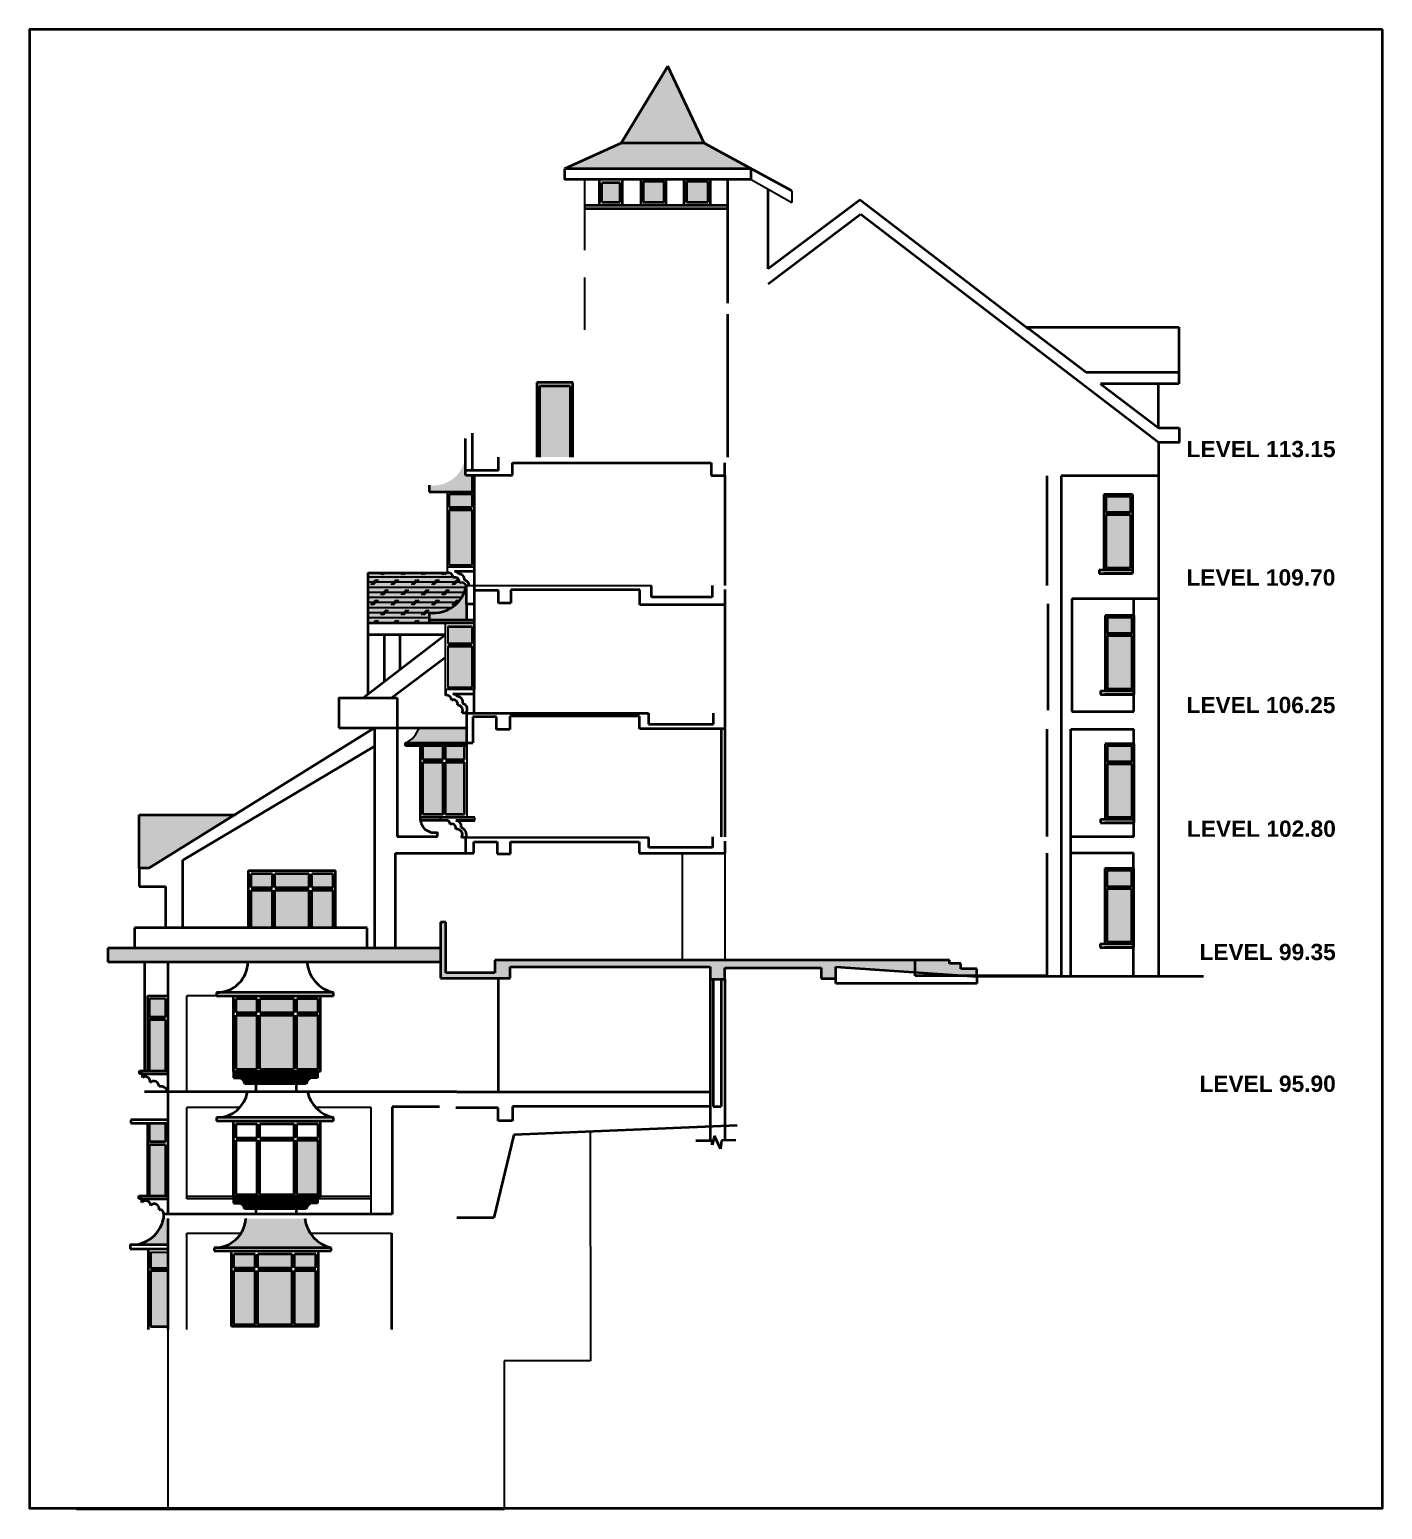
# Model space of a CAD drawing. Header units: inches. Extents: x 1352 to 5457, y 84 to 1168.
# Drawn here: x 1647.97 to 1681.26, y 251.83 to 288.24 of the extents above; entities that cross this region are included whole.
import ezdxf

# ---------------------------------------------------------------- set-up
doc = ezdxf.new("R2010")
doc.units = ezdxf.units.IN
doc.header["$MEASUREMENT"] = 0
doc.linetypes.add('DOT2', pattern=[0.125, 0, -0.125])
for name, color, linetype, lineweight in [('contour', 250, 'DOT2', 35), ('wall', 7, 'Continuous', 40), ('win', 250, 'Continuous', 30)]:
    doc.layers.add(name, color=color, linetype=linetype, lineweight=lineweight)
doc.styles.get("Standard").update_dxf_attribs({"font": 'arialbd.ttf', "height": 1.5})

msp = doc.modelspace()

# ---------------------------------------------------------------- hatches: boundary and pattern name
at = {"layer": 'contour'}
h = msp.add_hatch(color=256, dxfattribs=at)
h.set_gradient(color1=(171, 193, 62), color2=(196, 211, 120), one_color=1, tint=0.65, name='CURVED')
h.paths.add_polyline_path([(1663.68, 287.346), (1662.529, 285.446), (1664.575, 285.446)])
h = msp.add_hatch(color=256, dxfattribs=at)
h.set_gradient(color1=(171, 193, 62), color2=(196, 211, 120), one_color=1, tint=0.65, name='CURVED')
h.paths.add_polyline_path([(1661.138, 284.816), (1665.733, 284.816), (1664.575, 285.446), (1662.529, 285.446)])
at = {"layer": 'contour', "linetype": 'ByBlock'}
h = msp.add_hatch(color=256, dxfattribs=at)
h.set_gradient(color1=(0, 153, 204), color2=(240, 251, 255), one_color=1, tint=0.97, name='CYLINDER')
h.paths.add_polyline_path([(1662.057, 283.997), (1662.504, 283.997), (1662.504, 284.476), (1662.057, 284.476)])
h = msp.add_hatch(color=256, dxfattribs=at)
h.set_gradient(color1=(0, 153, 204), color2=(240, 251, 255), one_color=1, tint=0.97, name='CYLINDER')
h.paths.add_polyline_path([(1663.072, 283.997), (1663.588, 283.997), (1663.588, 284.505), (1663.072, 284.505)])
h = msp.add_hatch(color=256, dxfattribs=at)
h.set_gradient(color1=(0, 153, 204), color2=(240, 251, 255), one_color=1, tint=0.97, name='CYLINDER')
h.paths.add_polyline_path([(1664.137, 283.997), (1664.672, 283.997), (1664.672, 284.505), (1664.137, 284.505)])
h = msp.add_hatch(color=256, dxfattribs=at)
h.set_gradient(color1=(255, 159, 127), color2=(143, 36, 0), one_color=1, tint=0.28, name='CYLINDER')
h.paths.add_polyline_path([(1661.277, 279.472), (1660.517, 279.472), (1660.517, 277.725), (1660.458, 277.725), (1660.458, 279.543), (1660.473, 279.555), (1661.339, 279.555), (1661.339, 277.725), (1661.277, 277.725)])
h = msp.add_hatch(color=256, dxfattribs=at)
h.set_gradient(color1=(255, 159, 127), color2=(255, 201, 184), one_color=1, tint=0.86, name='CYLINDER')
h.paths.add_polyline_path([(1661.277, 277.725), (1660.517, 277.725), (1660.517, 279.472), (1661.277, 279.472)])
h = msp.add_hatch(color=256, dxfattribs=at)
h.set_gradient(color1=(127, 191, 255), one_color=1, tint=1, name='CYLINDER')
h.paths.add_polyline_path([(1674.459, 276.756), (1674.459, 276.356), (1675.065, 276.356), (1675.065, 276.756)])
h.paths.add_polyline_path([(1675.065, 276.306), (1674.459, 276.306), (1674.459, 274.998), (1675.065, 274.998)])
h.paths.add_polyline_path([(1675.093, 273.379), (1675.093, 273.779), (1674.487, 273.779), (1674.487, 273.379)])
h.paths.add_polyline_path([(1674.487, 272.021), (1675.093, 272.021), (1675.093, 273.329), (1674.487, 273.329)])
h.paths.add_polyline_path([(1674.487, 270.621), (1674.487, 270.221), (1675.093, 270.221), (1675.093, 270.621)])
h.paths.add_polyline_path([(1676.659, 261.995), (1680.217, 261.995), (1680.217, 262.608), (1676.659, 262.608)], flags=9)
h.paths.add_polyline_path([(1676.659, 265.236), (1680.218, 265.236), (1680.218, 265.849), (1676.659, 265.849)], flags=9)
h.paths.add_polyline_path([(1676.349, 268.269), (1680.219, 268.269), (1680.219, 268.882), (1676.349, 268.882)], flags=9)
h.paths.add_polyline_path([(1676.339, 271.314), (1680.209, 271.314), (1680.209, 271.926), (1676.339, 271.926)], flags=9)
h.paths.add_polyline_path([(1676.337, 274.451), (1680.207, 274.451), (1680.207, 275.065), (1676.337, 275.065)], flags=9)
h.paths.add_polyline_path([(1676.343, 277.613), (1680.212, 277.613), (1680.212, 278.226), (1676.343, 278.226)], flags=9)
h = msp.add_hatch(color=256, dxfattribs=at)
h.set_gradient(color1=(178, 204, 102), color2=(198, 217, 140), one_color=1, tint=0.7, name='CYLINDER')
h.paths.add_polyline_path([(1657.812, 273.893), (1657.812, 273.708), (1658.722, 273.708), (1658.722, 274.103), (1658.722, 274.556, -0.396858)])
h.paths.add_polyline_path([(1657.806, 276.867), (1658.864, 276.867), (1658.864, 277.275), (1658.699, 277.275), (1658.699, 277.812, -0.44932), (1657.806, 277.029)])
h = msp.add_hatch(color=256, dxfattribs=at)
h.set_gradient(color1=(127, 191, 255), one_color=1, tint=1, name='CYLINDER')
h.paths.add_polyline_path([(1658.301, 276.425), (1658.864, 276.425), (1658.864, 275.066), (1658.301, 275.066)])
h.paths.add_polyline_path([(1658.301, 276.817), (1658.864, 276.817), (1658.864, 276.488), (1658.301, 276.488)])
h = msp.add_hatch(color=256, dxfattribs=at)
h.set_gradient(color1=(127, 191, 255), one_color=1, tint=1, name='CYLINDER')
h.paths.add_polyline_path([(1674.459, 274.998), (1675.065, 274.998), (1675.065, 276.306), (1674.459, 276.306)])
h.paths.add_polyline_path([(1674.459, 276.356), (1675.065, 276.356), (1675.065, 276.756), (1674.459, 276.756)])
h.paths.add_polyline_path([(1674.487, 273.379), (1675.093, 273.379), (1675.093, 273.779), (1674.487, 273.779)])
h.paths.add_polyline_path([(1674.487, 272.021), (1675.093, 272.021), (1675.093, 273.329), (1674.487, 273.329)])
h.paths.add_polyline_path([(1674.487, 270.221), (1675.093, 270.221), (1675.093, 270.621), (1674.487, 270.621)])
at = {"layer": 'contour'}
h = msp.add_hatch(color=256, dxfattribs=at)
h.set_gradient(color1=(171, 193, 62), color2=(196, 211, 120), one_color=1, tint=0.65, name='CURVED')
h.paths.add_polyline_path([(1656.297, 274.875), (1656.297, 273.637), (1657.812, 273.637), (1657.812, 273.893, 0.396858), (1658.722, 274.556, 0.35346), (1658.544, 274.631, 0.666104), (1658.4, 274.753, 0.358884), (1658.286, 274.875)])
h.paths.add_polyline_path([(1650.669, 267.61), (1650.907, 267.61), (1653.018, 268.921), (1650.669, 268.921)])
at = {"layer": 'contour', "linetype": 'ByBlock'}
h = msp.add_hatch(color=256, dxfattribs=at)
h.set_gradient(color1=(127, 191, 255), one_color=1, tint=1, name='CYLINDER')
h.paths.add_polyline_path([(1658.265, 273.133), (1658.864, 273.133), (1658.864, 273.557), (1658.265, 273.557)])
h.paths.add_polyline_path([(1658.265, 272.051), (1658.864, 272.051), (1658.864, 273.071), (1658.265, 273.071)])
h.paths.add_polyline_path([(1658.673, 270.619), (1658.211, 270.619), (1658.211, 270.28), (1658.673, 270.28)])
h.paths.add_polyline_path([(1658.148, 270.619), (1657.653, 270.619), (1657.653, 270.28), (1658.148, 270.28)])
h.paths.add_polyline_path([(1658.211, 268.931), (1658.673, 268.931), (1658.673, 270.218), (1658.211, 270.218)])
h.paths.add_polyline_path([(1657.653, 268.931), (1658.148, 268.931), (1658.148, 270.218), (1657.653, 270.218)])
h = msp.add_hatch(color=256, dxfattribs=at)
h.set_gradient(color1=(178, 204, 102), color2=(198, 217, 140), one_color=1, tint=0.7, name='CYLINDER')
h.paths.add_polyline_path([(1658.736, 271.061), (1657.556, 271.061, -0.224513), (1657.222, 270.691), (1658.736, 270.691)])
h = msp.add_hatch(color=256, dxfattribs=at)
h.set_gradient(color1=(127, 191, 255), one_color=1, tint=1, name='CYLINDER')
h.paths.add_polyline_path([(1674.487, 268.863), (1675.093, 268.863), (1675.093, 270.171), (1674.487, 270.171)])
h.paths.add_polyline_path([(1674.482, 267.15), (1675.088, 267.15), (1675.088, 267.55), (1674.482, 267.55)])
h.paths.add_polyline_path([(1674.482, 265.792), (1675.088, 265.792), (1675.088, 267.1), (1674.482, 267.1)])
at = {"layer": 'contour'}
h = msp.add_hatch(color=256, dxfattribs=at)
h.set_gradient(color1=(171, 193, 62), color2=(196, 211, 120), one_color=1, tint=0.65, name='CURVED')
h.paths.add_polyline_path([(1650.669, 267.61), (1650.907, 267.61), (1653.018, 268.921), (1650.669, 268.921)])
at = {"layer": 'contour', "linetype": 'ByBlock'}
h = msp.add_hatch(color=256, dxfattribs=at)
h.set_gradient(color1=(127, 191, 255), one_color=1, tint=1, name='CURVED')
h.paths.add_polyline_path([(1654.917, 267.133), (1655.442, 267.133), (1655.442, 267.472), (1654.917, 267.472)])
h.paths.add_polyline_path([(1654.01, 267.133), (1654.855, 267.133), (1654.855, 267.472), (1654.01, 267.472)])
h.paths.add_polyline_path([(1653.425, 267.133), (1653.947, 267.133), (1653.947, 267.472), (1653.425, 267.472)])
h.paths.add_polyline_path([(1653.425, 266.137), (1653.947, 266.137), (1653.947, 267.07), (1653.425, 267.07)])
h.paths.add_polyline_path([(1654.01, 266.137), (1654.855, 266.137), (1654.855, 267.07), (1654.01, 267.07)])
h.paths.add_polyline_path([(1654.917, 266.137), (1655.442, 266.137), (1655.442, 267.07), (1654.917, 267.07)])
h = msp.add_hatch(color=256, dxfattribs=at)
h.set_gradient(color1=(0, 63, 255), color2=(235, 240, 255), one_color=1, tint=0.96, name='INVHEMISPHERICAL')
h.paths.add_polyline_path([(1659.418, 265.345), (1670.608, 265.345), (1670.608, 265.263), (1670.888, 265.263), (1670.888, 265.131), (1671.284, 265.131), (1671.284, 264.96), (1670.99, 264.96), (1667.81, 265.177), (1667.81, 264.893), (1667.452, 264.893), (1667.452, 265.153), (1665.08, 265.153), (1665.08, 264.876), (1664.722, 264.876), (1664.722, 265.18), (1659.796, 265.18), (1659.796, 264.901), (1658.084, 264.901), (1658.084, 266.283), (1658.215, 266.283), (1658.215, 265.032), (1659.418, 265.032)])
h = msp.add_hatch(color=256, dxfattribs=at)
h.set_gradient(color1=(0, 63, 255), color2=(235, 240, 255), one_color=1, tint=0.96, name='INVHEMISPHERICAL')
h.paths.add_polyline_path([(1649.895, 265.636), (1649.895, 265.305), (1658.084, 265.305), (1658.084, 265.636)])
h = msp.add_hatch(color=256, dxfattribs=at)
h.set_gradient(color1=(127, 191, 255), one_color=1, tint=1, name='HEMISPHERICAL')
h.paths.add_polyline_path([(1650.926, 263.943), (1651.317, 263.943), (1651.317, 264.399), (1650.926, 264.399)])
h.paths.add_polyline_path([(1650.917, 262.617), (1651.317, 262.617), (1651.317, 263.873), (1650.917, 263.873)])
h = msp.add_hatch(color=256, dxfattribs=at)
h.set_gradient(color1=(127, 191, 255), one_color=1, tint=1, name='CURVED')
h.paths.add_polyline_path([(1654.546, 264.054), (1655.071, 264.054), (1655.071, 264.392), (1654.546, 264.392)])
h.paths.add_polyline_path([(1653.639, 264.054), (1654.484, 264.054), (1654.484, 264.392), (1653.639, 264.392)])
h.paths.add_polyline_path([(1653.054, 264.054), (1653.576, 264.054), (1653.576, 264.392), (1653.054, 264.392)])
h.paths.add_polyline_path([(1653.054, 262.658), (1653.576, 262.658), (1653.576, 263.991), (1653.054, 263.991)])
h.paths.add_polyline_path([(1653.639, 262.658), (1654.483, 262.658), (1654.484, 263.991), (1653.639, 263.991)])
h.paths.add_polyline_path([(1654.546, 262.658), (1655.071, 262.658), (1655.071, 263.991), (1654.546, 263.991)])
h = msp.add_hatch(color=256, dxfattribs=at)
h.set_gradient(color1=(127, 191, 255), one_color=1, tint=1, name='CURVED')
h.paths.add_polyline_path([(1650.926, 261.329), (1651.317, 261.329), (1651.317, 260.873), (1650.926, 260.873)])
h.paths.add_polyline_path([(1650.917, 260.803), (1651.317, 260.803), (1651.317, 259.547), (1650.917, 259.547)])
h = msp.add_hatch(color=256, dxfattribs=at)
h.set_gradient(color1=(127, 191, 255), one_color=1, tint=1, name='CURVED')
h.paths.add_polyline_path([(1654.546, 260.974), (1654.546, 261.312), (1655.071, 261.312), (1655.071, 260.974)], flags=16)
h.paths.add_polyline_path([(1653.639, 260.974), (1653.639, 261.312), (1654.484, 261.312), (1654.484, 260.974)], flags=16)
h.paths.add_polyline_path([(1653.054, 260.974), (1653.054, 261.312), (1653.576, 261.312), (1653.576, 260.974)], flags=16)
h.paths.add_polyline_path([(1653.054, 259.578), (1653.054, 260.911), (1653.576, 260.911), (1653.576, 259.578)], flags=16)
h.paths.add_polyline_path([(1653.639, 259.578), (1653.639, 260.911), (1654.484, 260.911), (1654.483, 259.578)], flags=16)
h.paths.add_polyline_path([(1652.991, 261.39), (1652.991, 259.578), (1652.991, 259.526), (1655.134, 259.526), (1655.134, 261.39)])
h.paths.add_polyline_path([(1654.546, 259.578), (1654.546, 260.911), (1655.071, 260.911), (1655.071, 259.578)], flags=16)
h = msp.add_hatch(color=256, dxfattribs=at)
h.set_gradient(color1=(127, 191, 255), one_color=1, tint=1, name='CURVED')
h.paths.add_polyline_path([(1654.546, 259.578), (1655.071, 259.578), (1655.071, 260.911), (1654.546, 260.911)])
h = msp.add_hatch(color=256, dxfattribs=at)
h.set_gradient(color1=(178, 204, 102), color2=(198, 217, 140), one_color=1, tint=0.7, name='CYLINDER')
h.paths.add_polyline_path([(1654.75, 258.984), (1653.293, 258.985, -0.391334), (1652.542, 258.269), (1655.398, 258.269, -0.320509)])
h.paths.add_polyline_path([(1651.383, 258.349), (1651.383, 258.986), (1651.272, 258.986, -0.308823), (1650.618, 258.349)])
h = msp.add_hatch(color=256, dxfattribs=at)
h.set_gradient(color1=(127, 191, 255), one_color=1, tint=1, name='CURVED')
h.paths.add_polyline_path([(1651.383, 257.761), (1651.383, 258.161), (1650.949, 258.161), (1650.949, 257.761)])
h.paths.add_polyline_path([(1650.951, 256.328), (1651.383, 256.328), (1651.383, 257.7), (1650.951, 257.7)])
h = msp.add_hatch(color=256, dxfattribs=at)
h.set_gradient(color1=(127, 191, 255), one_color=1, tint=1, name='CURVED')
h.paths.add_polyline_path([(1654.494, 257.774), (1655.018, 257.774), (1655.018, 258.112), (1654.494, 258.112)])
h.paths.add_polyline_path([(1654.494, 256.378), (1655.018, 256.378), (1655.018, 257.711), (1654.494, 257.711)])
h.paths.add_polyline_path([(1653.586, 257.774), (1654.431, 257.774), (1654.431, 258.112), (1653.586, 258.112)])
h.paths.add_polyline_path([(1653.586, 256.378), (1654.431, 256.378), (1654.431, 257.711), (1653.586, 257.711)])
h.paths.add_polyline_path([(1653.001, 257.774), (1653.524, 257.774), (1653.524, 258.112), (1653.001, 258.112)])
h.paths.add_polyline_path([(1653.001, 256.378), (1653.524, 256.378), (1653.524, 257.711), (1653.001, 257.711)])
at = {"layer": 'win'}
h = msp.add_hatch(dxfattribs=at)
h.set_pattern_fill('CORK', color=256, style=0)
h.set_pattern_definition([(180, (3258.7445, -19.09975), (0, 0.125), []), (45, (3258.682, -19.16225), (0.25, -0.25), [0.176776696, -0.176776696]), (45, (3258.65075, -19.16225), (0.25, -0.25), [0.176776696, -0.176776696]), (45, (3258.6195, -19.16225), (0.25, -0.25), [0.176776696, -0.176776696])])
h.paths.add_polyline_path([(1656.297, 274.875), (1656.297, 273.637), (1657.812, 273.637), (1657.812, 273.893, 0.396858), (1658.722, 274.556, 0.35346), (1658.544, 274.631, 0.666104), (1658.4, 274.753, 0.358884), (1658.286, 274.875)])

# ---------------------------------------------------------------- linework, layer by layer
at = {"layer": 'contour', "linetype": 'ByBlock'}
for p, q in [((1663.215, 268.362), (1658.712, 268.362)), ((1651.376, 264.469), (1650.872, 264.469)), ((1651.317, 264.399), (1650.926, 264.399)), ((1653.336, 262.108), (1654.815, 262.108))]:
    msp.add_line(p, q, dxfattribs=at)
msp.add_arc((1653.313, 262.112), 0.0247, 339.3462, 350.5585, dxfattribs=at)
at = {"layer": 'wall'}
for p, q in [((1663.68, 287.346), (1662.529, 285.446)), ((1664.575, 285.446), (1663.68, 287.346)), ((1662.529, 285.446), (1661.138, 284.816)), ((1664.575, 285.446), (1662.529, 285.446)), ((1666.732, 284.273), (1664.575, 285.446)), ((1665.733, 284.816), (1661.138, 284.816)), ((1661.138, 284.816), (1661.138, 284.554)), ((1665.733, 284.554), (1665.733, 284.816)), ((1665.733, 284.554), (1661.138, 284.554)), ((1661.998, 283.924), (1661.998, 284.554)), ((1662.504, 284.476), (1662.057, 284.476)), ((1662.057, 283.997), (1662.057, 284.476)), ((1662.504, 283.997), (1662.504, 284.476)), ((1662.56, 283.924), (1662.56, 284.554)), ((1663.015, 284.554), (1663.015, 283.924)), ((1663.072, 284.505), (1663.072, 283.997)), ((1663.588, 284.505), (1663.072, 284.505)), ((1663.072, 284.505), (1663.072, 283.997)), ((1663.588, 284.505), (1663.579, 284.505)), ((1663.588, 283.997), (1663.588, 284.505)), ((1663.636, 283.924), (1663.636, 284.554)), ((1664.083, 283.924), (1664.083, 284.554)), ((1664.672, 284.505), (1664.137, 284.505)), ((1664.137, 284.505), (1664.137, 283.997)), ((1664.672, 283.997), (1664.672, 284.505)), ((1664.731, 283.924), (1664.731, 284.554)), ((1665.143, 284.566), (1665.143, 281.513)), ((1666.146, 282.357), (1666.146, 284.32)), ((1668.415, 284.051), (1666.146, 282.357)), ((1668.415, 284.051), (1672.554, 280.883)), ((1661.639, 283.924), (1665.143, 283.924)), ((1661.639, 283.841), (1665.143, 283.841)), ((1662.057, 283.997), (1662.504, 283.997)), ((1663.072, 283.997), (1663.588, 283.997)), ((1664.137, 283.997), (1664.672, 283.997)), ((1668.421, 283.69), (1666.146, 281.979)), ((1675.755, 278.079), (1668.427, 283.69)), ((1665.143, 281.239), (1665.143, 277.725)), ((1672.505, 280.921), (1676.253, 280.921)), ((1673.969, 279.801), (1672.505, 280.921)), ((1676.253, 280.921), (1676.253, 279.525)), ((1676.253, 279.801), (1673.969, 279.801)), ((1661.339, 279.555), (1660.458, 279.555)), ((1660.458, 279.555), (1660.458, 277.725)), ((1661.277, 279.472), (1660.517, 279.472)), ((1660.517, 279.472), (1660.517, 277.725)), ((1661.277, 279.472), (1661.277, 277.725)), ((1661.339, 277.725), (1661.339, 279.555)), ((1676.253, 279.525), (1674.329, 279.525)), ((1674.329, 279.525), (1675.755, 278.441)), ((1675.755, 278.441), (1675.755, 279.522)), ((1658.873, 277.396), (1658.873, 278.308)), ((1675.755, 278.441), (1676.265, 278.441)), ((1676.265, 278.441), (1676.265, 278.079)), ((1658.699, 277.275), (1658.699, 278.182)), ((1676.271, 278.079), (1675.755, 278.079)), ((1675.755, 278.076), (1675.755, 278.079)), ((1675.755, 278.076), (1675.755, 264.94)), ((1659.51, 277.396), (1659.51, 277.725)), ((1659.857, 277.275), (1659.857, 277.579)), ((1659.857, 277.579), (1664.741, 277.579)), ((1664.741, 277.579), (1664.741, 277.27)), ((1665.082, 277.27), (1665.082, 277.579)), ((1659.51, 277.396), (1658.699, 277.396)), ((1658.699, 277.275), (1659.857, 277.275)), ((1658.864, 277.275), (1658.864, 276.867)), ((1658.914, 277.275), (1658.914, 272.001)), ((1664.741, 277.27), (1665.082, 277.27)), ((1665.082, 277.27), (1665.082, 274.564)), ((1673.006, 277.263), (1673.006, 274.564)), ((1673.358, 277.263), (1673.358, 264.948)), ((1675.755, 277.263), (1673.358, 277.263)), ((1657.806, 277.029), (1657.806, 276.867)), ((1657.806, 276.867), (1658.914, 276.867)), ((1658.301, 276.817), (1658.864, 276.817)), ((1658.864, 276.817), (1658.864, 276.488)), ((1675.115, 276.806), (1674.409, 276.806)), ((1674.409, 276.806), (1674.409, 274.948)), ((1675.065, 276.756), (1674.459, 276.756)), ((1674.459, 276.756), (1674.459, 276.356)), ((1675.065, 276.756), (1675.065, 276.356)), ((1675.115, 276.806), (1675.115, 274.858)), ((1658.301, 276.488), (1658.864, 276.488)), ((1658.301, 276.425), (1658.864, 276.425)), ((1658.864, 276.425), (1658.864, 275.066)), ((1675.065, 276.356), (1674.459, 276.356)), ((1675.065, 276.306), (1674.459, 276.306)), ((1674.459, 276.306), (1674.459, 274.998)), ((1675.065, 276.306), (1675.065, 274.998)), ((1674.295, 274.949), (1674.295, 274.858)), ((1674.295, 274.948), (1675.115, 274.948)), ((1674.459, 274.998), (1675.065, 274.998)), ((1656.297, 274.875), (1656.297, 271.879)), ((1656.297, 274.875), (1658.251, 274.875)), ((1658.428, 274.914), (1658.914, 274.914)), ((1664.769, 274.564), (1664.769, 274.273)), ((1674.295, 274.858), (1675.115, 274.858)), ((1675.115, 274.858), (1674.406, 274.858)), ((1674.406, 274.858), (1675.115, 274.858)), ((1658.722, 274.103), (1658.722, 274.556)), ((1659.513, 274.439), (1658.914, 274.439)), ((1659.513, 274.127), (1659.513, 274.439)), ((1662.991, 274.453), (1659.813, 274.453)), ((1659.813, 274.453), (1659.813, 274.127)), ((1662.991, 274.09), (1662.991, 274.453)), ((1663.274, 274.273), (1663.274, 274.556)), ((1664.769, 274.273), (1663.274, 274.273)), ((1665.082, 274.464), (1665.082, 271.04)), ((1675.726, 274.232), (1673.617, 274.232)), ((1673.617, 274.232), (1673.617, 271.459)), ((1675.143, 271.459), (1675.143, 274.232)), ((1657.812, 273.637), (1657.812, 273.893)), ((1658.913, 274.103), (1658.722, 274.103)), ((1658.722, 274.103), (1658.722, 273.708)), ((1659.813, 274.127), (1659.513, 274.127)), ((1665.082, 274.09), (1662.991, 274.09)), ((1673.028, 274.114), (1673.028, 271.498)), ((1658.914, 273.637), (1656.287, 273.637)), ((1658.906, 273.708), (1657.812, 273.708)), ((1658.265, 273.557), (1658.864, 273.557)), ((1658.864, 273.557), (1658.864, 273.133)), ((1675.143, 273.829), (1674.437, 273.829)), ((1674.437, 273.829), (1674.437, 271.971)), ((1675.093, 273.779), (1674.487, 273.779)), ((1674.487, 273.779), (1674.487, 273.379)), ((1675.093, 273.779), (1675.093, 273.379)), ((1675.143, 273.829), (1675.143, 271.881)), ((1658.21, 273.35), (1656.191, 271.799)), ((1658.21, 273.35), (1656.301, 273.35)), ((1656.701, 273.349), (1656.701, 272.186)), ((1657.084, 273.349), (1657.084, 272.477)), ((1658.265, 273.133), (1658.864, 273.133)), ((1675.093, 273.379), (1674.487, 273.379)), ((1675.093, 273.329), (1674.487, 273.329)), ((1674.487, 273.329), (1674.487, 272.021)), ((1675.093, 273.329), (1675.093, 272.021)), ((1658.21, 272.788), (1656.891, 271.802)), ((1658.265, 273.071), (1658.864, 273.071)), ((1658.864, 273.071), (1658.864, 272.051)), ((1674.487, 272.021), (1675.093, 272.021)), ((1655.579, 271.802), (1657.015, 271.802)), ((1655.586, 271.81), (1655.586, 271.061)), ((1657.015, 271.802), (1657.015, 268.385)), ((1658.21, 272.001), (1658.21, 271.86)), ((1658.388, 271.899), (1658.914, 271.899)), ((1658.914, 271.422), (1658.914, 272.001)), ((1674.323, 271.972), (1674.323, 271.881)), ((1674.323, 271.971), (1675.143, 271.971)), ((1674.323, 271.881), (1675.143, 271.881)), ((1675.143, 271.881), (1674.434, 271.881)), ((1674.434, 271.881), (1675.143, 271.881)), ((1658.754, 271.422), (1658.618, 271.422)), ((1658.736, 270.691), (1658.736, 271.422)), ((1658.736, 271.422), (1663.204, 271.422)), ((1659.463, 271.33), (1658.881, 271.33)), ((1658.881, 271.33), (1658.881, 270.691)), ((1659.463, 271.022), (1659.463, 271.33)), ((1662.981, 271.348), (1659.789, 271.348)), ((1659.789, 271.348), (1659.789, 271.022)), ((1662.981, 271.04), (1662.981, 271.348)), ((1663.204, 271.422), (1663.204, 271.148)), ((1664.799, 271.148), (1664.799, 271.423)), ((1673.617, 271.459), (1675.143, 271.459)), ((1656.46, 271.061), (1650.907, 267.61)), ((1655.586, 271.061), (1658.736, 271.061)), ((1656.46, 271.061), (1656.46, 265.636)), ((1659.789, 271.022), (1659.463, 271.022)), ((1665.082, 271.04), (1662.981, 271.04)), ((1663.204, 271.148), (1664.799, 271.148)), ((1664.992, 271.04), (1664.992, 268.375)), ((1665.082, 271.04), (1665.082, 268.375)), ((1673.003, 271.025), (1673.003, 268.386)), ((1673.598, 264.924), (1673.598, 271.029)), ((1673.598, 271.029), (1675.143, 271.029)), ((1675.143, 268.38), (1675.143, 271.029)), ((1651.743, 267.802), (1656.453, 270.603)), ((1657.222, 270.619), (1657.222, 270.691)), ((1657.222, 270.691), (1658.881, 270.691)), ((1658.736, 270.619), (1657.222, 270.619)), ((1657.59, 268.777), (1657.59, 270.619)), ((1657.653, 270.28), (1657.653, 270.619)), ((1658.148, 270.28), (1658.148, 270.619)), ((1658.211, 270.28), (1658.211, 270.619)), ((1658.673, 270.28), (1658.673, 270.619)), ((1675.143, 270.671), (1674.437, 270.671)), ((1674.437, 270.671), (1674.437, 268.813)), ((1675.093, 270.621), (1674.487, 270.621)), ((1674.487, 270.621), (1674.487, 270.221)), ((1675.093, 270.621), (1675.093, 270.221)), ((1675.143, 270.671), (1675.143, 268.723)), ((1657.653, 270.28), (1658.148, 270.28)), ((1657.653, 270.218), (1658.148, 270.218)), ((1657.653, 268.931), (1657.653, 270.218)), ((1658.148, 268.931), (1658.148, 270.218)), ((1658.211, 270.28), (1658.673, 270.28)), ((1658.211, 268.931), (1658.211, 270.218)), ((1658.211, 270.218), (1658.673, 270.218)), ((1658.673, 268.931), (1658.673, 270.218)), ((1675.093, 270.221), (1674.487, 270.221)), ((1675.093, 270.171), (1674.487, 270.171)), ((1674.487, 270.171), (1674.487, 268.863)), ((1675.093, 270.171), (1675.093, 268.863)), ((1650.669, 267.61), (1650.669, 268.921)), ((1650.669, 268.921), (1653.044, 268.921)), ((1658.933, 268.853), (1657.59, 268.853)), ((1657.747, 268.777), (1657.59, 268.777)), ((1658.148, 268.931), (1657.653, 268.931)), ((1658.211, 268.777), (1657.747, 268.777)), ((1658.077, 268.853), (1658.077, 268.777)), ((1658.673, 268.931), (1658.211, 268.931)), ((1658.46, 268.777), (1658.933, 268.777)), ((1658.933, 268.777), (1658.46, 268.777)), ((1674.323, 268.814), (1674.323, 268.723)), ((1674.323, 268.813), (1675.143, 268.813)), ((1674.487, 268.863), (1675.093, 268.863)), ((1657.015, 268.385), (1658.012, 268.385)), ((1658.012, 268.385), (1658.012, 268.497)), ((1664.779, 268.375), (1664.779, 268.118)), ((1675.143, 268.38), (1673.598, 268.38)), ((1674.323, 268.723), (1675.143, 268.723)), ((1675.143, 268.723), (1674.434, 268.723)), ((1674.434, 268.723), (1675.143, 268.723)), ((1658.712, 268.362), (1658.602, 268.362)), ((1658.712, 267.979), (1658.712, 268.362)), ((1658.903, 267.979), (1658.903, 268.253)), ((1658.903, 268.253), (1659.479, 268.253)), ((1659.479, 268.253), (1659.479, 267.957)), ((1659.808, 267.957), (1659.808, 268.253)), ((1659.808, 268.253), (1662.976, 268.253)), ((1662.976, 268.253), (1662.976, 267.976)), ((1663.215, 268.118), (1663.215, 268.362)), ((1664.779, 268.118), (1663.215, 268.118)), ((1665.082, 268.272), (1665.082, 267.976)), ((1651.743, 266.137), (1651.743, 267.802)), ((1656.981, 265.636), (1656.981, 267.979)), ((1656.981, 267.979), (1658.712, 267.979)), ((1658.712, 267.979), (1658.903, 267.979)), ((1659.479, 267.957), (1659.808, 267.957)), ((1662.976, 267.976), (1665.082, 267.976)), ((1673.008, 267.978), (1673.008, 264.96)), ((1673.598, 267.988), (1675.138, 267.988)), ((1675.138, 264.94), (1675.138, 267.988)), ((1650.907, 267.61), (1650.669, 267.61)), ((1650.669, 267.61), (1650.669, 267.153)), ((1653.362, 267.55), (1655.505, 267.55)), ((1653.362, 266.137), (1653.362, 267.55)), ((1653.947, 267.472), (1653.424, 267.472)), ((1653.425, 267.133), (1653.425, 267.472)), ((1653.947, 267.133), (1653.947, 267.472)), ((1654.855, 267.472), (1654.01, 267.472)), ((1654.01, 267.133), (1654.01, 267.472)), ((1654.855, 267.133), (1654.855, 267.472)), ((1655.442, 267.472), (1654.917, 267.472)), ((1654.917, 267.133), (1654.917, 267.472)), ((1655.442, 267.133), (1655.442, 267.472)), ((1655.505, 266.137), (1655.505, 267.55)), ((1675.138, 267.6), (1674.432, 267.6)), ((1674.432, 267.6), (1674.432, 265.742)), ((1675.088, 267.55), (1674.482, 267.55)), ((1674.482, 267.55), (1674.482, 267.15)), ((1675.088, 267.55), (1675.088, 267.15)), ((1675.138, 267.6), (1675.138, 265.652)), ((1650.669, 267.153), (1651.319, 267.153)), ((1651.319, 267.153), (1651.319, 266.137)), ((1653.425, 267.133), (1653.947, 267.133)), ((1653.425, 266.137), (1653.425, 267.07)), ((1653.425, 267.07), (1653.947, 267.07)), ((1653.947, 266.137), (1653.947, 267.07)), ((1654.01, 267.133), (1654.855, 267.133)), ((1654.01, 266.137), (1654.01, 267.07)), ((1654.01, 267.07), (1654.855, 267.07)), ((1654.855, 266.137), (1654.855, 267.07)), ((1654.917, 267.133), (1655.442, 267.133)), ((1654.917, 266.137), (1654.917, 267.07)), ((1654.917, 267.07), (1655.442, 267.07)), ((1655.442, 266.137), (1655.442, 267.07)), ((1675.088, 267.15), (1674.482, 267.15)), ((1675.088, 267.1), (1674.482, 267.1)), ((1674.482, 267.1), (1674.482, 265.792)), ((1675.088, 267.1), (1675.088, 265.792)), ((1658.215, 266.283), (1658.084, 266.283)), ((1658.084, 266.283), (1658.084, 264.901)), ((1658.215, 265.032), (1658.215, 266.283)), ((1656.282, 266.137), (1650.557, 266.137)), ((1650.557, 266.137), (1650.557, 265.636)), ((1656.282, 265.636), (1656.282, 266.137)), ((1658.084, 265.636), (1649.895, 265.636)), ((1649.895, 265.636), (1649.895, 265.305)), ((1674.318, 265.743), (1674.318, 265.652)), ((1674.318, 265.742), (1675.138, 265.742)), ((1674.318, 265.652), (1675.138, 265.652)), ((1675.138, 265.652), (1674.429, 265.652)), ((1674.429, 265.652), (1675.138, 265.652)), ((1674.482, 265.792), (1675.088, 265.792)), ((1649.895, 265.305), (1658.084, 265.305)), ((1650.799, 265.305), (1650.799, 262.61)), ((1651.376, 265.305), (1651.376, 259.09)), ((1670.608, 265.345), (1659.418, 265.345)), ((1659.418, 265.345), (1659.418, 265.032)), ((1659.796, 264.901), (1659.796, 265.18)), ((1659.796, 265.18), (1664.722, 265.18)), ((1664.722, 265.18), (1664.722, 264.876)), ((1665.08, 264.876), (1665.08, 265.153)), ((1665.08, 265.153), (1667.452, 265.153)), ((1667.452, 265.153), (1667.452, 264.893)), ((1667.81, 264.893), (1667.81, 265.177)), ((1667.81, 265.177), (1671.284, 264.94)), ((1669.763, 264.96), (1669.763, 265.34)), ((1670.608, 265.263), (1670.608, 265.345)), ((1670.888, 265.263), (1670.608, 265.263)), ((1670.888, 265.131), (1670.888, 265.263)), ((1671.284, 265.131), (1670.888, 265.131)), ((1671.284, 264.94), (1671.284, 265.131)), ((1658.084, 264.901), (1659.796, 264.901)), ((1659.418, 265.032), (1658.215, 265.032)), ((1659.513, 262.108), (1659.513, 264.901)), ((1664.722, 264.876), (1665.08, 264.876)), ((1664.722, 264.876), (1664.722, 260.901)), ((1664.798, 264.872), (1664.798, 261.742)), ((1664.991, 264.879), (1664.991, 261.742)), ((1665.08, 264.876), (1665.08, 260.906)), ((1667.452, 264.893), (1667.81, 264.893)), ((1667.81, 264.773), (1667.81, 264.893)), ((1671.284, 264.773), (1667.81, 264.773)), ((1673.008, 264.96), (1669.763, 264.96)), ((1676.859, 264.94), (1671.284, 264.94)), ((1671.284, 264.94), (1671.284, 264.773)), ((1650.872, 264.469), (1650.872, 262.621)), ((1650.926, 263.943), (1650.926, 264.399)), ((1651.317, 264.399), (1651.317, 263.943)), ((1655.45, 264.549), (1652.571, 264.549)), ((1652.571, 264.549), (1652.571, 264.47)), ((1652.571, 264.47), (1655.45, 264.47)), ((1652.991, 264.47), (1655.134, 264.47)), ((1652.991, 262.658), (1652.991, 264.47)), ((1653.576, 264.392), (1653.052, 264.392)), ((1653.054, 264.054), (1653.054, 264.392)), ((1653.576, 264.054), (1653.576, 264.392)), ((1654.484, 264.392), (1653.639, 264.392)), ((1653.639, 264.054), (1653.639, 264.392)), ((1654.484, 264.054), (1654.484, 264.392)), ((1655.071, 264.392), (1654.546, 264.392)), ((1654.546, 264.054), (1654.546, 264.392)), ((1655.071, 264.054), (1655.071, 264.392)), ((1655.134, 262.606), (1655.134, 264.47)), ((1655.45, 264.47), (1655.45, 264.549)), ((1653.054, 264.054), (1653.576, 264.054)), ((1653.639, 264.054), (1654.484, 264.054)), ((1654.546, 264.054), (1655.071, 264.054)), ((1651.317, 263.873), (1650.917, 263.873)), ((1650.917, 263.873), (1650.917, 262.617)), ((1651.317, 263.943), (1650.926, 263.943)), ((1651.317, 263.873), (1651.317, 262.617)), ((1653.054, 262.658), (1653.054, 263.991)), ((1653.054, 263.991), (1653.576, 263.991)), ((1653.576, 262.658), (1653.576, 263.991)), ((1653.639, 262.658), (1653.639, 263.991)), ((1653.639, 263.991), (1654.484, 263.991)), ((1654.483, 262.658), (1654.484, 263.991)), ((1654.546, 262.658), (1654.546, 263.991)), ((1654.546, 263.991), (1655.071, 263.991)), ((1655.071, 262.658), (1655.071, 263.991)), ((1650.677, 262.545), (1650.677, 262.617)), ((1650.677, 262.617), (1651.376, 262.617)), ((1652.991, 262.606), (1652.991, 262.658)), ((1652.991, 262.606), (1652.991, 262.447)), ((1655.134, 262.606), (1652.991, 262.606)), ((1655.055, 262.552), (1652.991, 262.552)), ((1653.054, 262.658), (1653.576, 262.658)), ((1653.639, 262.658), (1654.483, 262.658)), ((1654.546, 262.658), (1655.071, 262.658)), ((1655.055, 262.606), (1655.055, 262.447)), ((1650.751, 262.545), (1650.677, 262.545)), ((1650.751, 262.454), (1650.751, 262.545)), ((1650.751, 262.545), (1651.376, 262.545)), ((1655.055, 262.498), (1652.991, 262.498)), ((1652.991, 262.447), (1653.155, 262.447)), ((1654.892, 262.447), (1653.155, 262.447)), ((1654.823, 262.397), (1653.223, 262.397)), ((1654.793, 262.346), (1653.253, 262.346)), ((1654.782, 262.303), (1653.264, 262.303)), ((1653.551, 262.108), (1653.551, 262.303)), ((1654.54, 262.108), (1654.54, 262.303)), ((1655.055, 262.447), (1654.892, 262.447)), ((1658.142, 262.108), (1650.797, 262.108)), ((1658.483, 262.108), (1658.142, 262.108)), ((1658.483, 262.108), (1664.722, 262.108)), ((1655.45, 261.469), (1652.571, 261.469)), ((1652.571, 261.469), (1652.571, 261.39)), ((1655.45, 261.39), (1655.45, 261.469)), ((1658.058, 261.735), (1656.893, 261.735)), ((1656.893, 261.735), (1656.893, 259.09)), ((1659.504, 261.714), (1658.465, 261.714)), ((1659.504, 261.392), (1659.504, 261.714)), ((1664.722, 261.742), (1659.86, 261.742)), ((1659.86, 261.742), (1659.86, 261.392)), ((1664.798, 261.742), (1664.991, 261.742)), ((1651.376, 261.419), (1650.467, 261.419)), ((1650.467, 261.419), (1650.467, 261.329)), ((1650.467, 261.329), (1651.376, 261.329)), ((1650.872, 261.323), (1650.872, 259.551)), ((1650.926, 260.873), (1650.926, 261.329)), ((1651.317, 261.329), (1651.317, 260.873)), ((1652.571, 261.39), (1655.45, 261.39)), ((1652.991, 259.578), (1652.991, 261.39)), ((1653.576, 261.312), (1653.052, 261.312)), ((1653.054, 260.974), (1653.054, 261.312)), ((1653.576, 260.974), (1653.576, 261.312)), ((1654.484, 261.312), (1653.639, 261.312)), ((1653.639, 260.974), (1653.639, 261.312)), ((1654.484, 260.974), (1654.484, 261.312)), ((1655.071, 261.312), (1654.546, 261.312)), ((1654.546, 260.974), (1654.546, 261.312)), ((1655.071, 260.974), (1655.071, 261.312)), ((1655.134, 259.526), (1655.134, 261.39)), ((1659.86, 261.392), (1659.504, 261.392)), ((1665.382, 261.278), (1659.886, 261.047)), ((1651.317, 260.803), (1650.917, 260.803)), ((1650.917, 260.803), (1650.917, 259.547)), ((1651.317, 260.873), (1650.926, 260.873)), ((1651.317, 260.803), (1651.317, 259.547)), ((1653.054, 260.974), (1653.576, 260.974)), ((1653.054, 259.578), (1653.054, 260.911)), ((1653.054, 260.911), (1653.576, 260.911)), ((1653.576, 259.578), (1653.576, 260.911)), ((1653.639, 260.974), (1654.484, 260.974)), ((1653.639, 259.578), (1653.639, 260.911)), ((1653.639, 260.911), (1654.484, 260.911)), ((1654.483, 259.578), (1654.484, 260.911)), ((1654.546, 260.974), (1655.071, 260.974)), ((1654.546, 259.578), (1654.546, 260.911)), ((1654.546, 260.911), (1655.071, 260.911)), ((1655.071, 259.578), (1655.071, 260.911)), ((1659.886, 261.047), (1659.399, 259.002)), ((1664.769, 260.901), (1664.367, 260.901)), ((1664.829, 261.018), (1664.769, 260.803)), ((1664.769, 260.803), (1664.769, 260.901)), ((1664.978, 260.701), (1664.829, 261.018)), ((1665.003, 260.904), (1664.978, 260.701)), ((1665.351, 260.913), (1665.003, 260.904)), ((1650.659, 259.475), (1650.659, 259.547)), ((1650.659, 259.547), (1651.376, 259.547)), ((1650.732, 259.475), (1650.659, 259.475)), ((1650.732, 259.383), (1650.732, 259.475)), ((1650.732, 259.475), (1651.376, 259.475)), ((1652.991, 259.526), (1652.991, 259.578)), ((1652.991, 259.526), (1652.991, 259.367)), ((1655.134, 259.526), (1652.991, 259.526)), ((1655.055, 259.472), (1652.991, 259.472)), ((1655.055, 259.418), (1652.991, 259.418)), ((1652.991, 259.367), (1653.155, 259.367)), ((1653.054, 259.578), (1653.576, 259.578)), ((1654.892, 259.367), (1653.155, 259.367)), ((1654.823, 259.317), (1653.223, 259.317)), ((1653.639, 259.578), (1654.483, 259.578)), ((1654.546, 259.578), (1655.071, 259.578)), ((1655.055, 259.367), (1654.892, 259.367)), ((1655.055, 259.526), (1655.055, 259.367)), ((1656.893, 259.09), (1651.272, 259.09)), ((1651.272, 259.09), (1651.272, 258.986)), ((1651.383, 256.257), (1651.383, 258.986)), ((1654.793, 259.266), (1653.253, 259.266)), ((1654.782, 259.223), (1653.264, 259.223)), ((1653.551, 259.09), (1653.551, 259.223)), ((1654.54, 259.09), (1654.54, 259.223)), ((1659.399, 259.002), (1658.483, 259.002)), ((1656.879, 258.626), (1656.879, 256.257)), ((1650.448, 258.349), (1650.448, 258.239)), ((1650.448, 258.349), (1651.383, 258.349)), ((1650.448, 258.239), (1651.383, 258.239)), ((1650.888, 258.239), (1650.888, 256.257)), ((1655.398, 258.269), (1652.519, 258.269)), ((1652.519, 258.269), (1652.519, 258.19)), ((1652.519, 258.19), (1655.398, 258.19)), ((1652.938, 256.378), (1652.938, 258.19)), ((1655.081, 256.326), (1655.081, 258.19)), ((1655.398, 258.19), (1655.398, 258.269)), ((1650.949, 258.161), (1650.949, 257.761)), ((1653.524, 258.112), (1653, 258.112)), ((1653.001, 257.774), (1653.001, 258.112)), ((1653.524, 257.774), (1653.524, 258.112)), ((1654.431, 258.112), (1653.586, 258.112)), ((1653.586, 257.774), (1653.586, 258.112)), ((1654.431, 257.774), (1654.431, 258.112)), ((1655.018, 258.112), (1654.494, 258.112)), ((1654.494, 257.774), (1654.494, 258.112)), ((1655.018, 257.774), (1655.018, 258.112)), ((1650.949, 257.761), (1651.383, 257.761)), ((1651.383, 257.7), (1650.951, 257.7)), ((1650.951, 257.7), (1650.951, 256.328)), ((1653.001, 257.774), (1653.524, 257.774)), ((1653.001, 256.378), (1653.001, 257.711)), ((1653.001, 257.711), (1653.524, 257.711)), ((1653.524, 256.378), (1653.524, 257.711)), ((1653.586, 257.774), (1654.431, 257.774)), ((1653.586, 256.378), (1653.586, 257.711)), ((1653.586, 257.711), (1654.431, 257.711)), ((1654.431, 256.378), (1654.431, 257.711)), ((1654.494, 257.774), (1655.018, 257.774)), ((1654.494, 256.378), (1654.494, 257.711)), ((1654.494, 257.711), (1655.018, 257.711)), ((1655.018, 256.378), (1655.018, 257.711)), ((1652.938, 256.326), (1652.938, 256.378)), ((1653.001, 256.378), (1653.524, 256.378)), ((1653.586, 256.378), (1654.431, 256.378)), ((1654.494, 256.378), (1655.018, 256.378)), ((1650.951, 256.328), (1651.383, 256.328)), ((1655.081, 256.326), (1652.938, 256.326))]:
    msp.add_line(p, q, dxfattribs=at)
at = {"layer": 'wall', "linetype": 'Continuous'}
msp.add_lwpolyline([(1681.262, 288.243), (1647.974, 288.243), (1647.974, 251.856), (1681.262, 251.856)], close=True, dxfattribs=at)
at = {"layer": 'wall'}
for centre, radius, start, end in [((1658.268, 274.745), 0.132, 3.4075, 97.6234), ((1658.446, 274.662), 0.102, 342.6385, 117.3094), ((1658.401, 274.741), 0.176, 36.2352, 81.0357), ((1658.54, 274.706), 0.138, 355.1277, 88.7694), ((1658.586, 274.484), 0.154, 28.0479, 105.9138), ((1658.654, 274.566), 0.131, 355.5345, 79.4716), ((1657.915, 274.707), 0.821, 262.8063, 349.3904), ((1658.228, 271.73), 0.132, 3.4075, 97.6234), ((1658.406, 271.647), 0.102, 342.6385, 117.3094), ((1658.36, 271.726), 0.176, 36.2352, 81.0357), ((1658.499, 271.691), 0.138, 345.7735, 88.7694), ((1658.612, 271.526), 0.133, 308.6774, 80.4882), ((1658.5, 271.484), 0.133, 332.5959, 88.4431), ((1657.925, 268.822), 0.337, 187.68, 285.0249), ((1658.24, 268.703), 0.0793, 346.9232, 111.2119), ((1658.457, 268.639), 0.138, 345.7735, 88.7694), ((1658.364, 268.594), 0.102, 342.6385, 117.3094), ((1658.491, 268.434), 0.133, 327.0354, 102.642), ((1658.539, 268.427), 0.185, 339.4182, 73.4152), ((1652.583, 265.313), 0.764, 269.1286, 359.3808), ((1655.627, 265.36), 0.83, 183.7687, 257.7093), ((1650.821, 262.361), 0.117, 345.4153, 127.0284), ((1651.025, 262.227), 0.139, 2.5145, 131.2834), ((1651.199, 262.05), 0.186, 18.2919, 100.7062), ((1653.086, 262.281), 0.18, 7.094, 67.5352), ((1654.96, 262.281), 0.18, 112.4648, 172.906), ((1652.583, 262.234), 0.764, 269.1286, 350.5585), ((1655.627, 262.28), 0.83, 191.9419, 257.7093), ((1650.828, 259.297), 0.129, 4.2755, 138.0804), ((1651.044, 259.227), 0.119, 347.7677, 137.4086), ((1653.086, 259.201), 0.18, 7.094, 67.5352), ((1654.96, 259.201), 0.18, 112.4648, 172.906), ((1650.478, 259.146), 0.81, 279.9602, 348.6078), ((1651.181, 259.111), 0.0935, 346.9734, 103.2907), ((1652.53, 259.034), 0.764, 269.1286, 356.3597), ((1655.574, 259.08), 0.83, 186.6248, 257.7093)]:
    msp.add_arc(centre, radius, start, end, dxfattribs=at)
at = {"layer": 'win'}
for p, q in [((1661.639, 282.815), (1661.639, 284.554)), ((1665.733, 284.554), (1666.732, 283.986)), ((1666.732, 284.273), (1666.732, 283.986)), ((1661.639, 280.853), (1661.639, 282.14)), ((1658.251, 276.873), (1658.251, 274.875)), ((1658.301, 276.873), (1658.301, 276.867)), ((1658.301, 276.817), (1658.301, 276.488)), ((1658.301, 276.425), (1658.301, 275.066)), ((1658.914, 275.016), (1658.251, 275.016)), ((1658.864, 275.066), (1658.301, 275.066)), ((1663.274, 274.556), (1658.722, 274.556)), ((1658.21, 272.001), (1658.21, 273.637)), ((1658.265, 273.557), (1658.265, 273.133)), ((1658.265, 273.071), (1658.265, 272.051)), ((1658.864, 272.051), (1658.265, 272.051)), ((1658.914, 272.001), (1658.21, 272.001)), ((1658.736, 270.691), (1658.736, 268.853)), ((1658.933, 268.777), (1658.933, 268.853)), ((1664.029, 267.976), (1664.029, 265.345)), ((1665.082, 267.976), (1665.082, 265.345)), ((1651.84, 262.108), (1651.84, 264.47)), ((1652.991, 264.47), (1651.84, 264.47)), ((1653.131, 261.716), (1651.84, 261.716)), ((1651.84, 259.471), (1651.84, 261.716)), ((1656.377, 261.716), (1655.018, 261.716)), ((1656.377, 259.09), (1656.377, 261.716)), ((1661.77, 261.127), (1661.772, 255.485)), ((1656.377, 259.526), (1651.84, 259.526)), ((1656.377, 259.471), (1651.84, 259.471)), ((1651.84, 256.257), (1651.84, 258.626)), ((1651.84, 258.626), (1653.162, 258.626)), ((1654.88, 258.626), (1656.879, 258.626)), ((1650.949, 258.161), (1651.383, 258.161)), ((1651.383, 251.829), (1651.383, 256.257)), ((1661.772, 255.485), (1659.648, 255.485)), ((1659.648, 255.485), (1659.648, 251.829)), ((1659.648, 251.829), (1649.131, 251.829))]:
    msp.add_line(p, q, dxfattribs=at)
msp.add_arc((1656.998, 271.229), 0.582, 292.5969, 343.2122, dxfattribs=at)

# ---------------------------------------------------------------- texts
for s, p in [('LEVEL 113.15', (1676.445, 277.722)), ('LEVEL 109.70', (1676.44, 274.561)), ('LEVEL 106.25', (1676.442, 271.423)), ('LEVEL 102.80', (1676.452, 268.379)), ('LEVEL 99.35', (1676.761, 265.345)), ('LEVEL 95.90', (1676.761, 262.104))]:
    msp.add_text(s, height=0.4, dxfattribs=at).set_placement(p)

doc.saveas('drawing.dxf')
